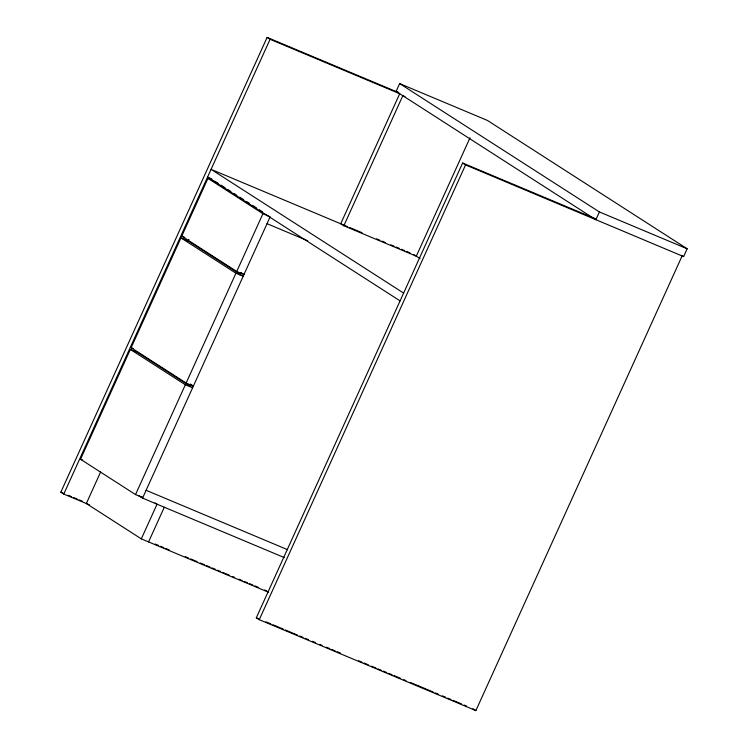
<?xml version="1.0" encoding="UTF-8"?>
<svg xmlns="http://www.w3.org/2000/svg" width="748" height="748" viewBox="0 0 748 748"><rect width="100%" height="100%" fill="white"/><g stroke="black" fill="none" stroke-linecap="round" stroke-linejoin="round"><path stroke-width="1.12" d="M89.638 504.919L63.776 494.063L60.831 492.175L267.12 37.4L398.6 92.584M63.776 494.063L270.075 39.289L267.12 37.4M140.811 496.354L142.774 497.616L135.528 494.578L80.532 459.235L130.348 349.428L137.595 352.467L192.591 387.81L185.345 384.762L130.348 349.428M190.431 384.182L193.377 386.071L186.13 383.032L131.134 347.689L180.951 237.883L188.197 240.921L243.194 276.264L235.938 273.216L180.951 237.883M241.034 272.637L243.979 274.525L236.733 271.487L181.736 236.144L207.944 178.361L214.162 180.969M187.954 241.445L188.917 239.323M100.625 471.997L86.329 503.526L141.316 538.869L268.626 592.304M135.528 494.578L185.345 384.762M186.13 383.032L235.938 273.216M236.733 271.487L262.941 213.704L207.944 178.361M189.412 386.426L190.375 384.304M240.005 274.899L240.968 272.768M284.352 557.615L142.559 498.103L270.187 216.742M141.316 538.869L157.052 504.18L155.088 502.918M148.572 541.907L164.298 507.228M399.656 83.589L599.4 211.946L595.857 219.744L396.113 91.396L399.656 83.589L487.425 120.437L687.169 248.785L683.625 256.592L465.555 164.906L462.61 163.017L256.321 617.792L259.266 619.681L475.878 710.6L682.167 255.825M399.713 93.706L340.714 223.764L343.828 225.765L416.299 256.19L470.024 137.763M343.828 225.765L402.826 95.707L404.958 96.604M259.266 619.681L465.555 164.906M396.113 91.396L398.254 92.294M270.075 39.289L399.395 93.575M599.4 211.946L687.169 248.785M462.61 163.017L595.455 218.771M347.605 226.663L211.076 169.347L403.611 293.076M349.755 227.56L352.981 228.916M353.505 229.14L358.357 231.169M358.834 231.375L362.032 232.712M376.637 238.846L379.862 240.201M382.013 241.099L385.239 242.455M390.811 244.792L394.009 246.139M396.141 247.027L399.339 248.373M401.47 249.271L404.668 250.608M406.734 251.478L409.988 252.843M211.834 178.959L207.533 177.154L400.077 300.883M262.941 213.704L269.149 216.303M267.045 223.68L307.783 240.781M181.736 236.144L184.84 237.453M131.134 347.689L133.2 348.559M80.532 459.235L82.607 460.104M146.103 490.295L287.625 549.705M60.831 492.175L62.991 493.072M68.377 495.335L71.612 496.691M73.762 497.598L76.997 498.953M79.148 499.86L82.383 501.216M155.266 544.067L158.483 545.414M160.624 546.311L163.84 547.667M165.991 548.565L169.207 549.911M185.28 556.662L188.496 558.008M190.637 558.915L197.07 561.608M200.286 562.964L204.578 564.759M206.719 565.656L209.936 567.012M212.077 567.91L215.293 569.256M217.444 570.163L220.651 571.509M222.801 572.407L229.234 575.109M232.45 576.456L234.592 577.363M238.874 579.158L242.09 580.504M244.241 581.411L247.457 582.757M249.598 583.655L252.815 585.011M254.956 585.908L258.172 587.255M264.605 589.957L266.746 590.855M256.321 617.792L258.471 618.69M266.017 621.859L270.804 623.869M272.945 624.767L279.378 627.469M280.033 627.74L283.258 629.096M285.418 630.003L288.653 631.359M289.027 631.518L294.039 633.621M294.394 633.771L297.611 635.117M299.752 636.015L302.968 637.371M305.119 638.268L308.335 639.615M312.355 641.307L315.591 642.663M319.901 644.477L322.061 645.384M326.371 647.188L329.774 648.619M331.757 649.451L335.132 650.872M337.142 651.714L340.499 653.116M358.694 660.755L361.939 662.12M364.08 663.018L368.399 664.832M371.588 666.169L375.935 667.992M378.021 668.871L381.33 670.255M383.387 671.124L386.716 672.517M388.745 673.368L392.102 674.78M394.103 675.622L400.535 678.324M403.752 679.67L405.902 680.568M410.185 682.372L414.738 684.28M415.551 684.626L418.768 685.972M419.048 686.094L424.125 688.225M424.434 688.356L429.483 690.469M429.82 690.61L433.055 691.975M435.214 692.872L438.44 694.228M442.349 695.874L445.565 697.22M447.715 698.127L450.932 699.474M453.073 700.371L456.289 701.727M456.766 701.923L461.544 703.924M464.312 705.084L466.462 705.99M681.671 255.33L683.625 256.592M413.971 254.685L420.067 258.602M215.19 181.399L218.136 183.297M221.09 185.186L225.017 187.711M227.962 189.609L230.908 191.497M233.853 193.395L236.798 195.284M239.743 197.182L243.67 199.707M246.616 201.595L249.57 203.493M252.515 205.382L256.442 207.907M259.388 209.795L262.333 211.693M472.932 708.711L475.878 710.6M138.632 495.578L142.559 498.103"/></g></svg>
